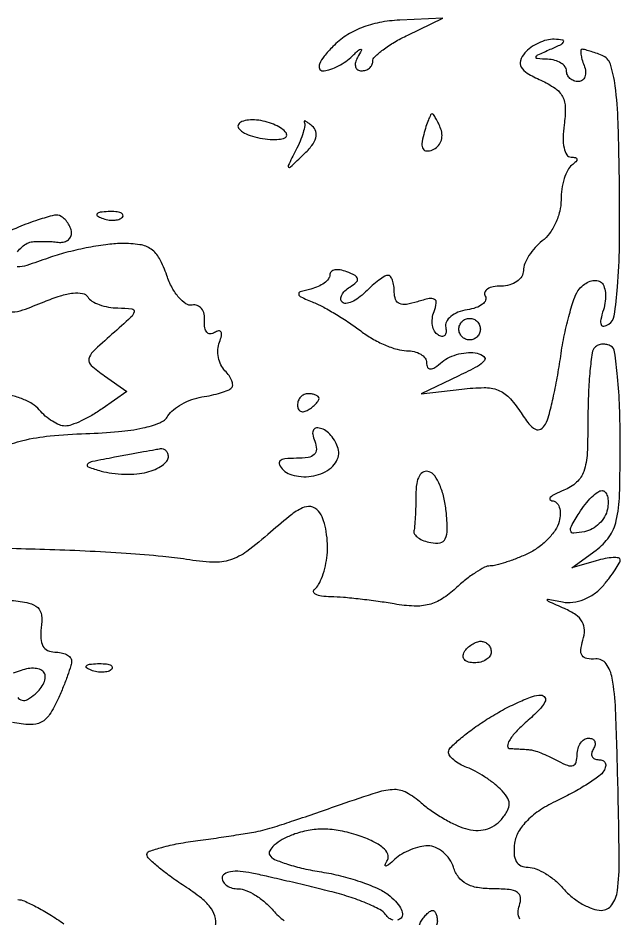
# Model space of a CAD drawing. Extents: x 0 to 102, y 0 to 135.
# Drawn here: x 96.78 to 101.53, y 81.32 to 88.4 of the extents above; entities that cross this region are included whole.
import ezdxf

# ---------------------------------------------------------------- set-up
doc = ezdxf.new("R2010")
doc.units = 0
doc.header["$MEASUREMENT"] = 0

msp = doc.modelspace()

# ---------------------------------------------------------------- linework, layer by layer
for points in [[(99.7857, 88.382753, 0.035795), (99.626571, 88.363581, 0.046173), (99.485316, 88.322389, 0.049807), (99.362933, 88.259365, 0.055184), (99.259973, 88.17519, 0.023911), (99.191523, 88.098299, 0.070523), (99.155301, 88.037699, 0.193991), (99.154761, 88.001037, 0.309964), (99.179603, 87.984, 0.075954), (99.228742, 87.991508, 0.035832), (99.288609, 88.015064, 0.034457), (99.349008, 88.049278, 0.040997), (99.400491, 88.08975, -0.004358), (99.463093, 88.146849, -0.184745), (99.479695, 88.1532, -0.561535), (99.484611, 88.145137, -0.009535), (99.454718, 88.08975, 0.065956), (99.438444, 88.049268, 0.132257), (99.43887, 88.015064, 0.182297), (99.455456, 87.992605, 0.144512), (99.484607, 87.984, 0.081215), (99.518827, 87.989595, 0.091868), (99.547882, 88.005747, 0.100705), (99.567309, 88.029796, 0.12026), (99.5742, 88.058033, -0.206096), (99.589891, 88.094484, -0.027797), (99.654967, 88.149543, -0.028316), (99.743841, 88.209052, -0.020328), (99.84915, 88.265596), (100.1241, 88.399126)], [(101.001609, 88.231854, 0.072358), (100.941976, 88.225792, 0.04723), (100.876665, 88.202677, 0.046698), (100.815858, 88.167223, 0.064305), (100.76962, 88.124178, 0.091646), (100.735712, 88.06355, 0.218053), (100.740862, 88.013338, 0.127871), (100.788406, 87.965849, 0.02574), (100.895411, 87.910278, -0.042719), (101.007534, 87.847131, -0.123692), (101.066251, 87.781038, -0.118999), (101.088005, 87.693416, -0.038067), (101.078602, 87.558599, 0.031081), (101.070224, 87.458608, 0.058249), (101.077905, 87.377936, 0.086977), (101.099466, 87.324698, 0.254877), (101.132802, 87.305905, -0.052327), (101.16758, 87.301754, -0.321819), (101.178866, 87.28901, -0.230376), (101.171879, 87.269917, -0.033392), (101.1393, 87.242455, 0.118272), (101.106762, 87.203958, 0.041633), (101.079551, 87.13643, 0.038522), (101.060946, 87.05432, 0.036471), (101.0547, 86.9688, -0.061133), (101.043766, 86.879706, -0.046703), (101.01121, 86.786955, -0.047757), (100.96334, 86.704564, -0.077059), (100.90665, 86.646753, 0.047459), (100.850008, 86.595424, 0.043275), (100.80209, 86.532811, 0.045982), (100.769213, 86.468857, 0.096026), (100.7586, 86.414103, -0.141306), (100.745173, 86.36754, -0.099809), (100.707431, 86.327868, -0.084798), (100.650988, 86.301145, -0.068354), (100.584407, 86.292, 0.044096), (100.521034, 86.2864, 0.095908), (100.475644, 86.268925, 0.174063), (100.45532, 86.243134, 0.222647), (100.458762, 86.213448, -0.240548), (100.46139, 86.181256, -0.134436), (100.436765, 86.149392, -0.081146), (100.385659, 86.122549, -0.042635), (100.315705, 86.10569, 0.056282), (100.244129, 86.086364, 0.078874), (100.187212, 86.052741, 0.101172), (100.153311, 86.010659, 0.172863), (100.147346, 85.966453, -0.065975), (100.150296, 85.927948, -0.186809), (100.139382, 85.903813, -0.236661), (100.117413, 85.896728, -0.100536), (100.087591, 85.907721, -0.132706), (100.05975, 85.937406, -0.080306), (100.044071, 85.983299, -0.070593), (100.042541, 86.037929, -0.063448), (100.055992, 86.092972, 0.050478), (100.073683, 86.158021, 0.311346), (100.059718, 86.187763, 0.189231), (100.0182, 86.194211, 0.021849), (99.925398, 86.169162, -0.035271), (99.838426, 86.148172, -0.140011), (99.784365, 86.154247, -0.208416), (99.753992, 86.185587, -0.089935), (99.7434, 86.243999, 0.034665), (99.739875, 86.294788, 0.052797), (99.729199, 86.337648, 0.068815), (99.713599, 86.367107, 0.241108), (99.695057, 86.3766, 0.138298), (99.668822, 86.369202, 0.020276), (99.622455, 86.33814, 0.021615), (99.569458, 86.295805, 0.01704), (99.515786, 86.245671, -0.037051), (99.461924, 86.199251, -0.055767), (99.408357, 86.168163, -0.073156), (99.362958, 86.155678, -0.230908), (99.333929, 86.165671, -0.193731), (99.323362, 86.190477, -0.121302), (99.330388, 86.221681, -0.085876), (99.354874, 86.254968, -0.052967), (99.393393, 86.284827, 0.038383), (99.44418, 86.32188, 0.270984), (99.453821, 86.349617, 0.227623), (99.434662, 86.375222, 0.028608), (99.369793, 86.404472, 0.048313), (99.318454, 86.418672, 0.088449), (99.275161, 86.418537, 0.13827), (99.246776, 86.404672, 0.213568), (99.2358, 86.380148, -0.165724), (99.225033, 86.348556, -0.067571), (99.19231, 86.316254, -0.056773), (99.144397, 86.288143, -0.045627), (99.08775, 86.268996, 0.01387), (99.002537, 86.246098, 0.387559), (98.991635, 86.227957, 0.241965), (99.00818, 86.207211, 0.007892), (99.1089, 86.163792, -0.026385), (99.188005, 86.126166, -0.011918), (99.287664, 86.069029, -0.011762), (99.390238, 86.003581, -0.015751), (99.479859, 85.9392, 0.03314), (99.568695, 85.879951, 0.028855), (99.668702, 85.829872, 0.029938), (99.764705, 85.795188, 0.071832), (99.839409, 85.7844, -0.058263), (99.899758, 85.777344, -0.077393), (99.950849, 85.756506, -0.096111), (99.98508, 85.725663, -0.162864), (99.9972, 85.689441, 0.108769), (100.00513, 85.65342, 0.307758), (100.026115, 85.640832, 0.135581), (100.062359, 85.653098, 0.024224), (100.120036, 85.696427, -0.066576), (100.178248, 85.732904, -0.046624), (100.251472, 85.758283, -0.0468), (100.32773, 85.769569, -0.069259), (100.394986, 85.763844, -0.109461), (100.447962, 85.738823, -0.421221), (100.451684, 85.706358, -0.099164), (100.396734, 85.661012, -0.011015), (100.251, 85.586942), (99.9549, 85.444567), (100.273537, 85.48249, -0.026364), (100.449265, 85.494059, -0.094797), (100.559399, 85.474473, -0.112142), (100.644381, 85.417771, -0.044786), (100.731763, 85.307374, 0.02107), (100.802367, 85.208929, 0.110292), (100.853598, 85.166921, 0.257278), (100.894924, 85.168432, 0.135887), (100.93135, 85.206718, 0.057426), (100.958199, 85.274794, 0.009781), (100.991568, 85.410344, 0.010562), (101.024436, 85.571912, 0.009237), (101.052092, 85.7421, -0.015028), (101.081678, 85.91173, -0.017229), (101.120333, 86.071634, -0.016542), (101.161979, 86.204047, -0.087931), (101.199103, 86.269919, -0.064382), (101.237946, 86.306365, -0.074009), (101.283077, 86.329703, -0.085195), (101.327331, 86.336823, -0.13662), (101.363827, 86.326249, -0.161641), (101.389889, 86.2951, -0.067519), (101.403137, 86.241281, -0.057049), (101.402642, 86.174737, -0.046513), (101.387478, 86.105086, 0.022474), (101.366987, 86.028794, 0.143265), (101.369648, 85.989221, 0.362705), (101.390375, 85.977267, 0.0955), (101.429, 85.991945, 0.222028), (101.472975, 86.059027, 0.015788), (101.498535, 86.286883, 0.016519), (101.51362, 86.606892, 0.006264), (101.51431, 87.054193, 0.004857), (101.503507, 87.575942, 0.024689), (101.480351, 87.865559, 0.044426), (101.442519, 88.036383, 0.228256), (101.377827, 88.105054, 0.007994), (101.32739, 88.123489, 0.009748), (101.279604, 88.139057, 0.008452), (101.239107, 88.150638, 0.065502), (101.219636, 88.1532, 0.388464), (101.210304, 88.144661, 0.053526), (101.210828, 88.115923, 0.039047), (101.219266, 88.074979, 0.02128), (101.235606, 88.0263, -0.06502), (101.247311, 87.977748, -0.112257), (101.242488, 87.936677, -0.151946), (101.222285, 87.909658, -0.158089), (101.190651, 87.8994, -0.089132), (101.154895, 87.905825, -0.095054), (101.12451, 87.924251, -0.099889), (101.104182, 87.951725, -0.109914), (101.097, 87.984, 0.16722), (101.085733, 88.016747, 0.090029), (101.05351, 88.045495, 0.072474), (101.005582, 88.065997, 0.054897), (100.94895, 88.074546, -0.011173), (100.866755, 88.079689, -0.467319), (100.857794, 88.092465, -0.223503), (100.87264, 88.110003, -0.005675), (100.9701, 88.1532, 0.00903), (101.055561, 88.191767, 0.189158), (101.074399, 88.211789, 0.48846), (101.066045, 88.22612, 0.022797)], [(100.040316, 87.6456, 0.289539), (100.029247, 87.638604, 0.014651), (100.011291, 87.597757, 0.019686), (99.992357, 87.545153, 0.012589), (99.974342, 87.48273, 0.035406), (99.960933, 87.411074, 0.161087), (99.969465, 87.370082, 0.267182), (99.996941, 87.354205, 0.092317), (100.043734, 87.362831, 0.106238), (100.082936, 87.388408, 0.099364), (100.109306, 87.4284, 0.096097), (100.118751, 87.476661, 0.092277), (100.109707, 87.525701, 0.015902), (100.090381, 87.571641, 0.023663), (100.070344, 87.61038, 0.020562), (100.051791, 87.639597, 0.245754)], [(98.728284, 87.585491, 0.040394), (98.660513, 87.597476, 0.050539), (98.596686, 87.597048, 0.059244), (98.545645, 87.58531, 0.169812), (98.51777, 87.562732, 0.298967), (98.518557, 87.534066, 0.099644), (98.550371, 87.503603, 0.061246), (98.609128, 87.475745, 0.03289), (98.686886, 87.455506, 0.027425), (98.767585, 87.444623, 0.04676), (98.835562, 87.445591, 0.063908), (98.882648, 87.456881, 0.31148), (98.8974, 87.478265, 0.201956), (98.885921, 87.505526, 0.052202), (98.847722, 87.53575, 0.044595), (98.793033, 87.563941, 0.03277)], [(99.097343, 87.549821, 0.012316), (99.064655, 87.575915, 0.045175), (99.042222, 87.589941, 0.335678), (99.03524, 87.588676, 0.33445), (99.034542, 87.581602, -0.18463), (99.039494, 87.5547, -0.025828), (99.026099, 87.498692, -0.026671), (99.002278, 87.431295, -0.019752), (98.969141, 87.359527, 0.002348), (98.908241, 87.23885, 0.412512), (98.912352, 87.226437, 0.31573), (98.927366, 87.228602, 0.001962), (99.031942, 87.327746, 0.035429), (99.095497, 87.397729, 0.095304), (99.126196, 87.457212, 0.149225), (99.125701, 87.507403, 0.142541)], [(97.49445, 86.877521, 0.018894), (97.431311, 86.872526, 0.168741), (97.406628, 86.86057, 0.470617), (97.408087, 86.845152, 0.054073), (97.443337, 86.826409, 0.051402), (97.489603, 86.813208, 0.05415), (97.536772, 86.810042, 0.060344), (97.577829, 86.816739, 0.126455), (97.605487, 86.833088, 0.296942), (97.609397, 86.851603, 0.208169), (97.593954, 86.867224, 0.077125), (97.553347, 86.876591, 0.028489)], [(100.3356, 86.0382, -0.099038), (100.367887, 86.031741, -0.097945), (100.395349, 86.013349, -0.097945), (100.413741, 85.985887, -0.099038), (100.4202, 85.9536, -0.099038), (100.413741, 85.921313, -0.097945), (100.395349, 85.893851, -0.097945), (100.367887, 85.875459, -0.099038), (100.3356, 85.869, -0.099038), (100.303313, 85.875459, -0.097945), (100.275851, 85.893851, -0.097945), (100.257459, 85.921313, -0.099038), (100.251, 85.9536, -0.099038), (100.257459, 85.985887, -0.097945), (100.275851, 86.013349, -0.097945), (100.303313, 86.031741, -0.099038)], [(99.0666, 85.446, 0.105053), (99.03432, 85.439142, 0.099167), (99.006851, 85.419682, 0.09642), (98.98844, 85.390607, 0.093332), (98.982, 85.356407, 0.108972), (98.988623, 85.326379, 0.182303), (99.006851, 85.308491, 0.161196), (99.034274, 85.305859, 0.082592), (99.0666, 85.3191, 0.029505), (99.098983, 85.341857, 0.035638), (99.126349, 85.366986, 0.038439), (99.145655, 85.390865, 0.151918), (99.1512, 85.408693, 0.210953), (99.144901, 85.422959, 0.081139), (99.126349, 85.435041, 0.061769), (99.098989, 85.443264, 0.042167)], [(99.172292, 85.171109, 0.092388), (99.13134, 85.176761, 0.260714), (99.10767, 85.162014, 0.174639), (99.102189, 85.127563, 0.044626), (99.117894, 85.072369, -0.081627), (99.130833, 85.009671, -0.218707), (99.113907, 84.968497, -0.152316), (99.065054, 84.945028, -0.036399), (98.974131, 84.9384, 0.022165), (98.883529, 84.934382, 0.163904), (98.844494, 84.91725, 0.344751), (98.83965, 84.888749, 0.072564), (98.871964, 84.845396, 0.108007), (98.920911, 84.814007, 0.05717), (98.991265, 84.796729, 0.052962), (99.070774, 84.795076, 0.05563), (99.147495, 84.810324, 0.063495), (99.217584, 84.842821, 0.081449), (99.270787, 84.889815, 0.094511), (99.300751, 84.945153, 0.125516), (99.304061, 85.002068, 0.063947), (99.286272, 85.055864, 0.053813), (99.254645, 85.106921, 0.056071), (99.2147, 85.147775, 0.091053)], [(97.90335, 85.011863, 0.001504), (97.863711, 85.004783, 0.00016), (97.771559, 84.988005, 0.000197), (97.661827, 84.967946, 0.000159), (97.5438, 84.946284, 0.00468), (97.369371, 84.912523, 0.149766), (97.331655, 84.892022, 0.547405), (97.336546, 84.870761, 0.017375), (97.43805, 84.838441, 0.037009), (97.523284, 84.821206, 0.025027), (97.622187, 84.813724, 0.025265), (97.719051, 84.816153, 0.045079), (97.7976, 84.829287, 0.038887), (97.86236, 84.851724, 0.050447), (97.917097, 84.882489, 0.059916), (97.95485, 84.916448, 0.181596), (97.9668, 84.948267, 0.086397), (97.96198, 84.975953, 0.110323), (97.948162, 84.997776, 0.121293), (97.927527, 85.01029, 0.119942)], [(100.01835, 84.833185, 0.183231), (99.974745, 84.83121, 0.161658), (99.940624, 84.800783, 0.093949), (99.919236, 84.739279, 0.036847), (99.9126, 84.64935, -0.006284), (99.91149, 84.561025, -0.00712), (99.908154, 84.476361, -0.00655), (99.903358, 84.404576, -0.038601), (99.897466, 84.36735, 0.219581), (99.902764, 84.340964, 0.083897), (99.930236, 84.314169, 0.062497), (99.974734, 84.290963, 0.041428), (100.030274, 84.275409, 0.093105), (100.103231, 84.275075, 0.238107), (100.144172, 84.306108, 0.119841), (100.159885, 84.37767, 0.018851), (100.151158, 84.522694, 0.034229), (100.133019, 84.630802, 0.042406), (100.100984, 84.727658, 0.04779), (100.060905, 84.801076, 0.166104)], [(101.377353, 84.6846, -0.222104), (101.401972, 84.673097, -0.104782), (101.418791, 84.641396, -0.072762), (101.425185, 84.59385, -0.0447), (101.419482, 84.537522, -0.086669), (101.397281, 84.479101, -0.065377), (101.35474, 84.425032, -0.064778), (101.299199, 84.383313, -0.081327), (101.23886, 84.361113, -0.02794), (101.155227, 84.349806, -0.356652), (101.131002, 84.366617, -0.200306), (101.13547, 84.404829, -0.011613), (101.196732, 84.508192, -0.026611), (101.244079, 84.575725, -0.033145), (101.295234, 84.63278, -0.035091), (101.343093, 84.673374, -0.159659)], [(100.425193, 83.5002, -0.105429), (100.455567, 83.493723, -0.099231), (100.481415, 83.475349, -0.096318), (100.498741, 83.447895, -0.092995), (100.5048, 83.4156, -0.153634), (100.494646, 83.383335, -0.097988), (100.466056, 83.355851, -0.080552), (100.423338, 83.337306, -0.062283), (100.372907, 83.331, -0.066118), (100.326239, 83.337198, -0.138808), (100.295117, 83.355851, -0.191142), (100.284168, 83.383482, -0.139169), (100.2933, 83.4156, -0.06081), (100.319205, 83.447961, -0.051032), (100.353611, 83.475349, -0.053229), (100.390881, 83.493999, -0.089642)], [(97.40985, 83.324321, -0.028489), (97.468747, 83.323391, -0.077125), (97.509354, 83.314024, -0.208169), (97.524797, 83.298403, -0.296942), (97.520887, 83.279887, -0.126455), (97.493229, 83.263539, -0.060344), (97.452172, 83.256842, -0.05415), (97.405003, 83.260008, -0.051402), (97.358737, 83.273209, -0.054073), (97.323487, 83.291952, -0.470617), (97.322028, 83.30737, -0.168741), (97.346711, 83.319326, -0.018894)], [(100.044493, 81.3852, -0.210953), (100.058759, 81.378901, -0.081139), (100.070841, 81.360349, -0.061769), (100.079064, 81.332989, -0.042167), (100.0818, 81.3006, -0.105053), (100.074942, 81.26832, -0.099167), (100.055482, 81.240851, -0.09642), (100.026407, 81.22244, -0.093332), (99.992207, 81.216, -0.108972), (99.962179, 81.222623, -0.182303), (99.944291, 81.240851, -0.161196), (99.941659, 81.268274, -0.082592), (99.9549, 81.3006, -0.029505), (99.977657, 81.332983, -0.035638), (100.002786, 81.360349, -0.038439), (100.026665, 81.379655, -0.151918)]]:
    msp.add_lwpolyline(points, format="xyb", close=True)
for points in [[(96.780594, 86.560517, -0.05608), (96.816016, 86.59975, -0.058994), (96.856959, 86.628153, -0.096639), (96.897201, 86.640424, -0.019601), (96.941847, 86.643289, -0.010803), (96.996559, 86.643469, -0.010757), (97.052131, 86.641254, -0.016949), (97.09965, 86.636715, 0.077525), (97.140049, 86.63775, 0.100746), (97.174336, 86.651491, 0.116335), (97.19715, 86.67563, 0.132151), (97.2054, 86.706299, 0.083611), (97.199406, 86.741892, 0.053442), (97.18148, 86.779923, 0.052026), (97.155121, 86.814512, 0.065612), (97.123972, 86.83994, 0.199721), (97.070229, 86.848575, 0.019895), (96.942101, 86.812463, 0.022596), (96.787286, 86.754245, 0.01604), (96.619184, 86.675732, -0.011356)], [(96.655809, 85.022993, -0.044194), (96.823288, 85.07877, -0.034234), (97.035946, 85.114119, -0.015452), (97.318183, 85.132596, 0.013251), (97.575863, 85.148327, 0.031221), (97.766215, 85.177076, 0.041414), (97.898814, 85.217382, 0.161212), (97.963673, 85.271741, -0.084064), (98.005797, 85.319643, -0.042981), (98.072253, 85.364704, -0.041111), (98.150671, 85.400456, -0.048574), (98.229656, 85.420499, 0.016479), (98.306293, 85.434793, 0.019443), (98.377654, 85.453489, 0.018668), (98.436043, 85.473648, 0.104281), (98.463623, 85.491623, 0.208785), (98.472626, 85.51458, 0.081958), (98.465677, 85.548607, 0.062438), (98.444649, 85.588057, 0.042765), (98.411921, 85.626919, -0.086092), (98.379895, 85.672388, -0.062664), (98.360594, 85.731278, -0.061814), (98.356316, 85.79403, -0.077911), (98.368488, 85.850887, 0.034187), (98.384221, 85.902098, 0.179877), (98.380579, 85.930792, 0.338115), (98.362077, 85.939424, 0.084701), (98.329129, 85.926089, -0.138932), (98.295416, 85.916487, -0.220827), (98.268671, 85.928859, -0.141833), (98.252937, 85.963994, -0.054532), (98.251302, 86.01796, 0.074157), (98.247511, 86.072512, 0.112779), (98.227271, 86.115279, 0.138135), (98.194016, 86.139506, 0.14018), (98.153207, 86.142636, -0.202349), (98.104761, 86.152321, -0.066978), (98.049613, 86.20171, -0.053963), (97.99668, 86.279273, -0.038919), (97.954581, 86.375286, 0.037706), (97.896455, 86.508728, 0.117849), (97.832269, 86.581793, 0.119041), (97.742382, 86.61753, 0.038863), (97.598974, 86.626687, 0.030226), (97.47467, 86.617427, 0.015265), (97.319636, 86.59156, 0.015103), (97.16059, 86.554982, 0.021705), (97.022516, 86.512322, -0.008079), (96.852493, 86.454673, -0.081357), (96.778697, 86.443641, -0.354396)], [(96.73714, 86.090506, 0.093073), (96.822833, 86.104164, 0.013031), (96.990823, 86.169267, -0.022683), (97.117274, 86.215485, -0.049086), (97.218484, 86.236737, -0.071293), (97.292079, 86.234273, -0.21351), (97.332767, 86.206644, 0.120591), (97.365695, 86.174252, 0.046883), (97.423813, 86.146644, 0.042916), (97.495192, 86.127349, 0.040973), (97.569943, 86.120127, -0.0225), (97.679672, 86.113599, -0.449211), (97.697074, 86.089327, -0.153033), (97.672659, 86.047283, -0.004802), (97.523124, 85.913092, 0.009121), (97.373201, 85.776197, 0.160984), (97.342514, 85.719121, 0.263194), (97.36043, 85.668573, 0.026117), (97.465661, 85.586356), (97.640375, 85.463982), (97.446364, 85.328091, -0.021346), (97.364915, 85.276077, -0.022432), (97.280638, 85.232118, -0.022789), (97.204893, 85.200951, -0.08641), (97.154635, 85.1922, -0.098509), (97.109689, 85.201142, -0.041484), (97.054685, 85.229477, -0.038947), (96.999118, 85.270544, -0.040961), (96.9516, 85.3191, 0.084494), (96.895177, 85.367547, 0.044655), (96.811921, 85.407933, 0.042759), (96.716828, 85.434961, 0.050936)], [(98.330453, 81.244382, 0.13883), (98.337398, 81.320904, 0.109633), (98.304594, 81.397682, 0.069349), (98.22595, 81.480317, 0.02423), (98.092387, 81.576319, -0.01292), (97.980178, 81.653186, -0.018607), (97.885365, 81.727326, -0.014609), (97.812614, 81.792443, -0.201027), (97.798647, 81.824166, -0.323745), (97.816268, 81.849473, -0.017042), (97.915951, 81.88056, -0.021539), (98.045487, 81.910228, -0.013414), (98.19945, 81.934325, 0.003785), (98.362604, 81.95665, 0.004145), (98.520533, 81.980818, 0.003881), (98.655251, 82.003653, 0.020637), (98.7282, 82.019731, 0.013852), (98.803202, 82.041778, 0.002007), (98.954505, 82.091519, 0.002273), (99.132949, 82.151881, 0.001944), (99.3204, 82.217055, -0.00776), (99.612518, 82.314829, -0.071433), (99.743987, 82.336699, -0.135006), (99.841118, 82.312294, -0.052498), (99.9549, 82.231157, 0.028637), (100.032706, 82.169881, 0.019976), (100.126804, 82.109581, 0.020216), (100.222008, 82.058859, 0.0389), (100.302506, 82.027513, 0.062461), (100.383797, 82.013659, 0.073784), (100.461319, 82.021691, 0.07755), (100.530074, 82.051195, 0.079653), (100.585857, 82.100031, 0.044227), (100.633746, 82.169384, 0.13949), (100.64698, 82.223761, 0.142367), (100.629502, 82.276278, 0.046796), (100.576651, 82.339325, 0.032165), (100.522209, 82.386626, 0.019689), (100.452542, 82.435488, 0.019706), (100.379433, 82.478605, 0.032881), (100.31445, 82.508229, -0.037356), (100.258048, 82.534551, -0.047689), (100.210942, 82.56724, -0.055643), (100.178927, 82.601081, -0.176969), (100.169981, 82.630395, -0.188762), (100.186059, 82.665709, -0.016585), (100.26016, 82.732997, -0.01991), (100.357385, 82.80912, -0.014152), (100.471947, 82.88685, -0.017336), (100.595408, 82.959716, -0.019167), (100.719621, 83.021285, -0.018915), (100.828945, 83.065461, -0.086766), (100.896084, 83.0772, -0.264881), (100.927322, 83.059403, -0.262255), (100.92812, 83.023305, -0.072465), (100.880939, 82.959343, -0.017268), (100.784468, 82.868373, 0.021402), (100.70052, 82.787893, 0.051802), (100.647891, 82.720104, 0.128635), (100.634412, 82.676654, 0.419982), (100.65285, 82.656873, -0.005459), (100.697987, 82.655239, -0.004476), (100.746174, 82.652535, -0.004522), (100.790429, 82.649251, -0.011908), (100.82205, 82.645857, -0.053138), (100.85583, 82.637701, -0.012374), (100.910351, 82.61669, -0.012628), (100.972215, 82.589224, -0.012078), (101.03355, 82.558281, 0.033046), (101.106166, 82.525387, 0.173935), (101.149244, 82.524748, 0.248217), (101.173769, 82.550832, 0.067103), (101.1816, 82.608923, -0.067216), (101.188304, 82.658569, -0.084049), (101.207918, 82.700649, -0.09955), (101.237027, 82.72879, -0.143482), (101.271193, 82.7388, -0.108972), (101.301221, 82.732177, -0.182303), (101.319109, 82.713949, -0.161196), (101.321741, 82.686526, -0.082592), (101.3085, 82.6542, 0.088621), (101.295719, 82.621899, 0.167455), (101.299358, 82.594451, 0.177706), (101.318791, 82.57615, 0.101261), (101.3508, 82.5696, -0.105119), (101.382654, 82.562828, -0.180149), (101.401811, 82.544051, -0.164308), (101.405017, 82.515845, -0.085475), (101.391631, 82.482623, -0.095846), (101.352606, 82.440283, -0.016584), (101.262373, 82.378307, -0.017504), (101.150016, 82.31192, -0.014872), (101.027088, 82.249643, 0.033456), (100.89257, 82.175091, 0.052491), (100.789682, 82.092257, 0.0634), (100.721088, 82.004135, 0.09869), (100.689266, 81.91362, 0.046468), (100.685176, 81.82928, 0.117217), (100.701924, 81.77055, 0.157897), (100.739208, 81.736063, 0.108731), (100.795844, 81.7236, -0.096031), (100.857363, 81.711675, -0.040777), (100.932764, 81.673897, -0.038388), (101.009025, 81.619142, -0.040836), (101.07433, 81.5544, 0.046291), (101.141072, 81.489658, 0.040325), (101.221615, 81.434902, 0.042369), (101.303199, 81.397311, 0.086989), (101.372286, 81.3852, 0.24498), (101.454166, 81.427879, 0.120708), (101.497748, 81.540395, 0.035097), (101.512004, 81.781188, 0.003235), (101.501535, 82.37925, 0.003518), (101.483388, 82.964258, 0.034538), (101.457019, 83.20954, 0.113473), (101.408563, 83.323473, 0.261621), (101.326781, 83.361072, -0.059834), (101.257601, 83.363749, -0.208142), (101.220743, 83.387302, -0.181939), (101.20995, 83.433028, -0.044829), (101.226907, 83.509674, 0.079276), (101.238781, 83.588716, 0.131196), (101.220896, 83.653338, 0.110453), (101.170007, 83.707861, 0.046268), (101.081726, 83.756939, -0.001382), (100.956278, 83.812611, -0.217966), (100.946368, 83.823884, -0.559704), (100.952044, 83.830243, -0.002221), (101.066029, 83.809175, 0.079393), (101.147941, 83.806818, 0.061816), (101.234314, 83.829165, 0.059524), (101.315786, 83.873204, 0.062139), (101.383279, 83.934656, 0.013447), (101.435637, 83.999243, 0.017492), (101.479838, 84.061245, 0.015243), (101.512827, 84.114587, 0.131598), (101.52, 84.141368, 0.370253), (101.507551, 84.155875, 0.049687), (101.464085, 84.158185, 0.038273), (101.402651, 84.150608, 0.021529), (101.32965, 84.132568), (101.1393, 84.076735), (101.32965, 84.216264, 0.081775), (101.432947, 84.321718, 0.098134), (101.489014, 84.448546, 0.048209), (101.514211, 84.650287, 0.006978), (101.52, 85.065104, 0.009587), (101.514725, 85.340179, 0.014468), (101.498615, 85.579271, 0.009168), (101.47612, 85.774786, 0.224758), (101.4472, 85.819407, 0.081757), (101.415314, 85.83253, 0.074868), (101.379893, 85.835292, 0.077739), (101.346456, 85.827575, 0.101199), (101.3203, 85.8103, 0.162879), (101.298931, 85.767437, 0.010391), (101.282092, 85.626325, 0.014359), (101.270136, 85.45401, 0.01014), (101.2662, 85.259974, -0.01112), (101.259918, 84.977516, -0.069208), (101.233676, 84.835462, -0.131994), (101.177189, 84.749869, -0.08591), (101.07585, 84.687236, 0.018107), (101.008568, 84.657319, 0.067557), (100.970153, 84.631625, 0.35008), (100.967328, 84.61545, 0.259453), (100.98333, 84.605362, -0.17828), (101.01725, 84.590716, -0.120636), (101.040217, 84.554902, -0.089212), (101.048282, 84.502305, -0.057559), (101.03961, 84.441113, -0.086456), (101.00868, 84.373362, -0.044237), (100.949074, 84.301018, -0.042198), (100.872524, 84.235371, -0.04929), (100.789749, 84.187313, -0.013742), (100.703825, 84.15098, -0.014691), (100.617909, 84.120281, -0.014381), (100.542756, 84.098259, -0.064158), (100.497282, 84.0924, 0.119944), (100.45322, 84.081676, 0.024188), (100.38297, 84.040905, 0.024256), (100.304007, 83.984206, 0.020601), (100.226313, 83.917097, -0.045844), (100.119426, 83.833799, -0.080087), (100.016721, 83.789094, -0.073199), (99.898799, 83.776717, -0.032778), (99.7434, 83.793424, 0.008462), (99.615152, 83.813555, 0.00651), (99.474555, 83.831331, 0.006587), (99.342638, 83.844509, 0.015556), (99.243981, 83.849968, -0.026203), (99.170801, 83.855583, -0.078933), (99.122926, 83.869687, -0.248829), (99.108521, 83.889074, -0.281463), (99.117387, 83.910192, 0.11439), (99.148395, 83.945659, 0.034543), (99.177868, 84.011381, 0.032611), (99.201684, 84.091981, 0.030296), (99.215539, 84.177, 0.036884), (99.217985, 84.266828, 0.030724), (99.207694, 84.361806, 0.031808), (99.18727, 84.44789, 0.069796), (99.158745, 84.509127, 0.160338), (99.103183, 84.553833, 0.184886), (99.035527, 84.553423, 0.074941), (98.937926, 84.49737, 0.012406), (98.770968, 84.35796, -0.02023), (98.584099, 84.206821, -0.081832), (98.454315, 84.139859, -0.090662), (98.316777, 84.121571, -0.028093), (98.108356, 84.143495, 0.017699), (97.92254, 84.166953, 0.005171), (97.635349, 84.189933, 0.005189), (97.3113, 84.209114, 0.005539), (96.9939, 84.221077, -0.00114), (96.699775, 84.229571, -0.001788)], [(96.732894, 83.82177, -0.027422), (96.870411, 83.80069, -0.135043), (96.939524, 83.765113, -0.183458), (96.969277, 83.705668, -0.059906), (96.967432, 83.60595, 0.046618), (96.963649, 83.521919, 0.115237), (96.98045, 83.462965, 0.155948), (97.01744, 83.428208, 0.111683), (97.073182, 83.4156, -0.049256), (97.123779, 83.410604, -0.069252), (97.166561, 83.395703, -0.089428), (97.19536, 83.373727, -0.187296), (97.2054, 83.347866, -0.07388), (97.199561, 83.308563, -0.010744), (97.174336, 83.231535, -0.011964), (97.140139, 83.1412, -0.009994), (97.09965, 83.04696, -0.036141), (97.032605, 82.923659, -0.131694), (96.967306, 82.864199, -0.130753), (96.880741, 82.845139, -0.035412), (96.7401, 82.861257, 0.007354)], [(96.782681, 83.058759, 0.201246), (96.816294, 83.036145, 0.181206), (96.858514, 83.04311, 0.042702), (96.918248, 83.084626, 0.052417), (96.959386, 83.126769, 0.065827), (96.987288, 83.17362, 0.079557), (96.998429, 83.217824, 0.161812), (96.990259, 83.252291, 0.154625), (96.963133, 83.275625, 0.075957), (96.918571, 83.287097, 0.064011), (96.864195, 83.2856, 0.052811), (96.808112, 83.270628, -0.026309), (96.747178, 83.250854, -0.215456)], [(100.730002, 81.316593, -0.12221), (100.716649, 81.367628, -0.09506), (100.726778, 81.424298, 0.111992), (100.735718, 81.486238, 0.236904), (100.711219, 81.526656, 0.118188), (100.645842, 81.548709, 0.022519), (100.519552, 81.5544, -0.03917), (100.398017, 81.563936, -0.085674), (100.309877, 81.593883, -0.106161), (100.248683, 81.646481, -0.085694), (100.2087, 81.7236, 0.073091), (100.177199, 81.788274, 0.067639), (100.127715, 81.843097, 0.071533), (100.068467, 81.880132, 0.104333), (100.008419, 81.8928, 0.059487), (99.943977, 81.885106, 0.037003), (99.87143, 81.861736, 0.036745), (99.802258, 81.827545, 0.053965), (99.747909, 81.78705, -0.009941), (99.698259, 81.74277, -0.14916), (99.677255, 81.733584, -0.573077), (99.670881, 81.742036, -0.029147), (99.689468, 81.780232, 0.236827), (99.691659, 81.827757, 0.113538), (99.653976, 81.877833, 0.066776), (99.575768, 81.927546, 0.028532), (99.460265, 81.973121, 0.030991), (99.317775, 82.010541, 0.045347), (99.188878, 82.024023, 0.048882), (99.06727, 82.013771, 0.045415), (98.946795, 81.980098, 0.033809), (98.862476, 81.941334, 0.056959), (98.798837, 81.896637, 0.08214), (98.763724, 81.853286, 0.27419), (98.764369, 81.81812, 0.157075), (98.802344, 81.785768, 0.020651), (98.903027, 81.748705, 0.022339), (99.029834, 81.714053, 0.017007), (99.17131, 81.687127, -0.022971), (99.321321, 81.656719, -0.020481), (99.473865, 81.611716, -0.020984), (99.607656, 81.559854, -0.057826), (99.694924, 81.50904, -0.04089), (99.752854, 81.457764, -0.065545), (99.791884, 81.404637, -0.09271), (99.80722, 81.35802, -0.233703), (99.796074, 81.325074, -0.126486), (99.767904, 81.308426, -0.125278)], [(99.735088, 81.307347, -0.110286), (99.702508, 81.322529, -0.082123), (99.67535, 81.351613, 0.128168), (99.630709, 81.391448, 0.01972), (99.521957, 81.441877, 0.020926), (99.385876, 81.491999, 0.016807), (99.2358, 81.534739, 0.001948), (99.072997, 81.57457, 0.001593), (98.89859, 81.615932, 0.001609), (98.737908, 81.652954, 0.004237), (98.62245, 81.678138, 0.031598), (98.530601, 81.691374, 0.060037), (98.456081, 81.688392, 0.092689), (98.407112, 81.670806, 0.266336), (98.3898, 81.640612, 0.146477), (98.399643, 81.607735, 0.099148), (98.42732, 81.579725, 0.083017), (98.4687, 81.560844, 0.065699), (98.517528, 81.5544, -0.099202), (98.576762, 81.542531, -0.040097), (98.650359, 81.50462, -0.037658), (98.7254, 81.44978, -0.0391), (98.790356, 81.384936, 0.055809), (98.877444, 81.303611, 0.095898)], [(96.782117, 81.4698, -0.104641), (96.833295, 81.458971, -0.016407), (96.926665, 81.413885, -0.017628), (97.034693, 81.35233, -0.014565), (97.145376, 81.27945, -0.009949)]]:
    msp.add_lwpolyline(points, format="xyb")

doc.saveas('drawing.dxf')
